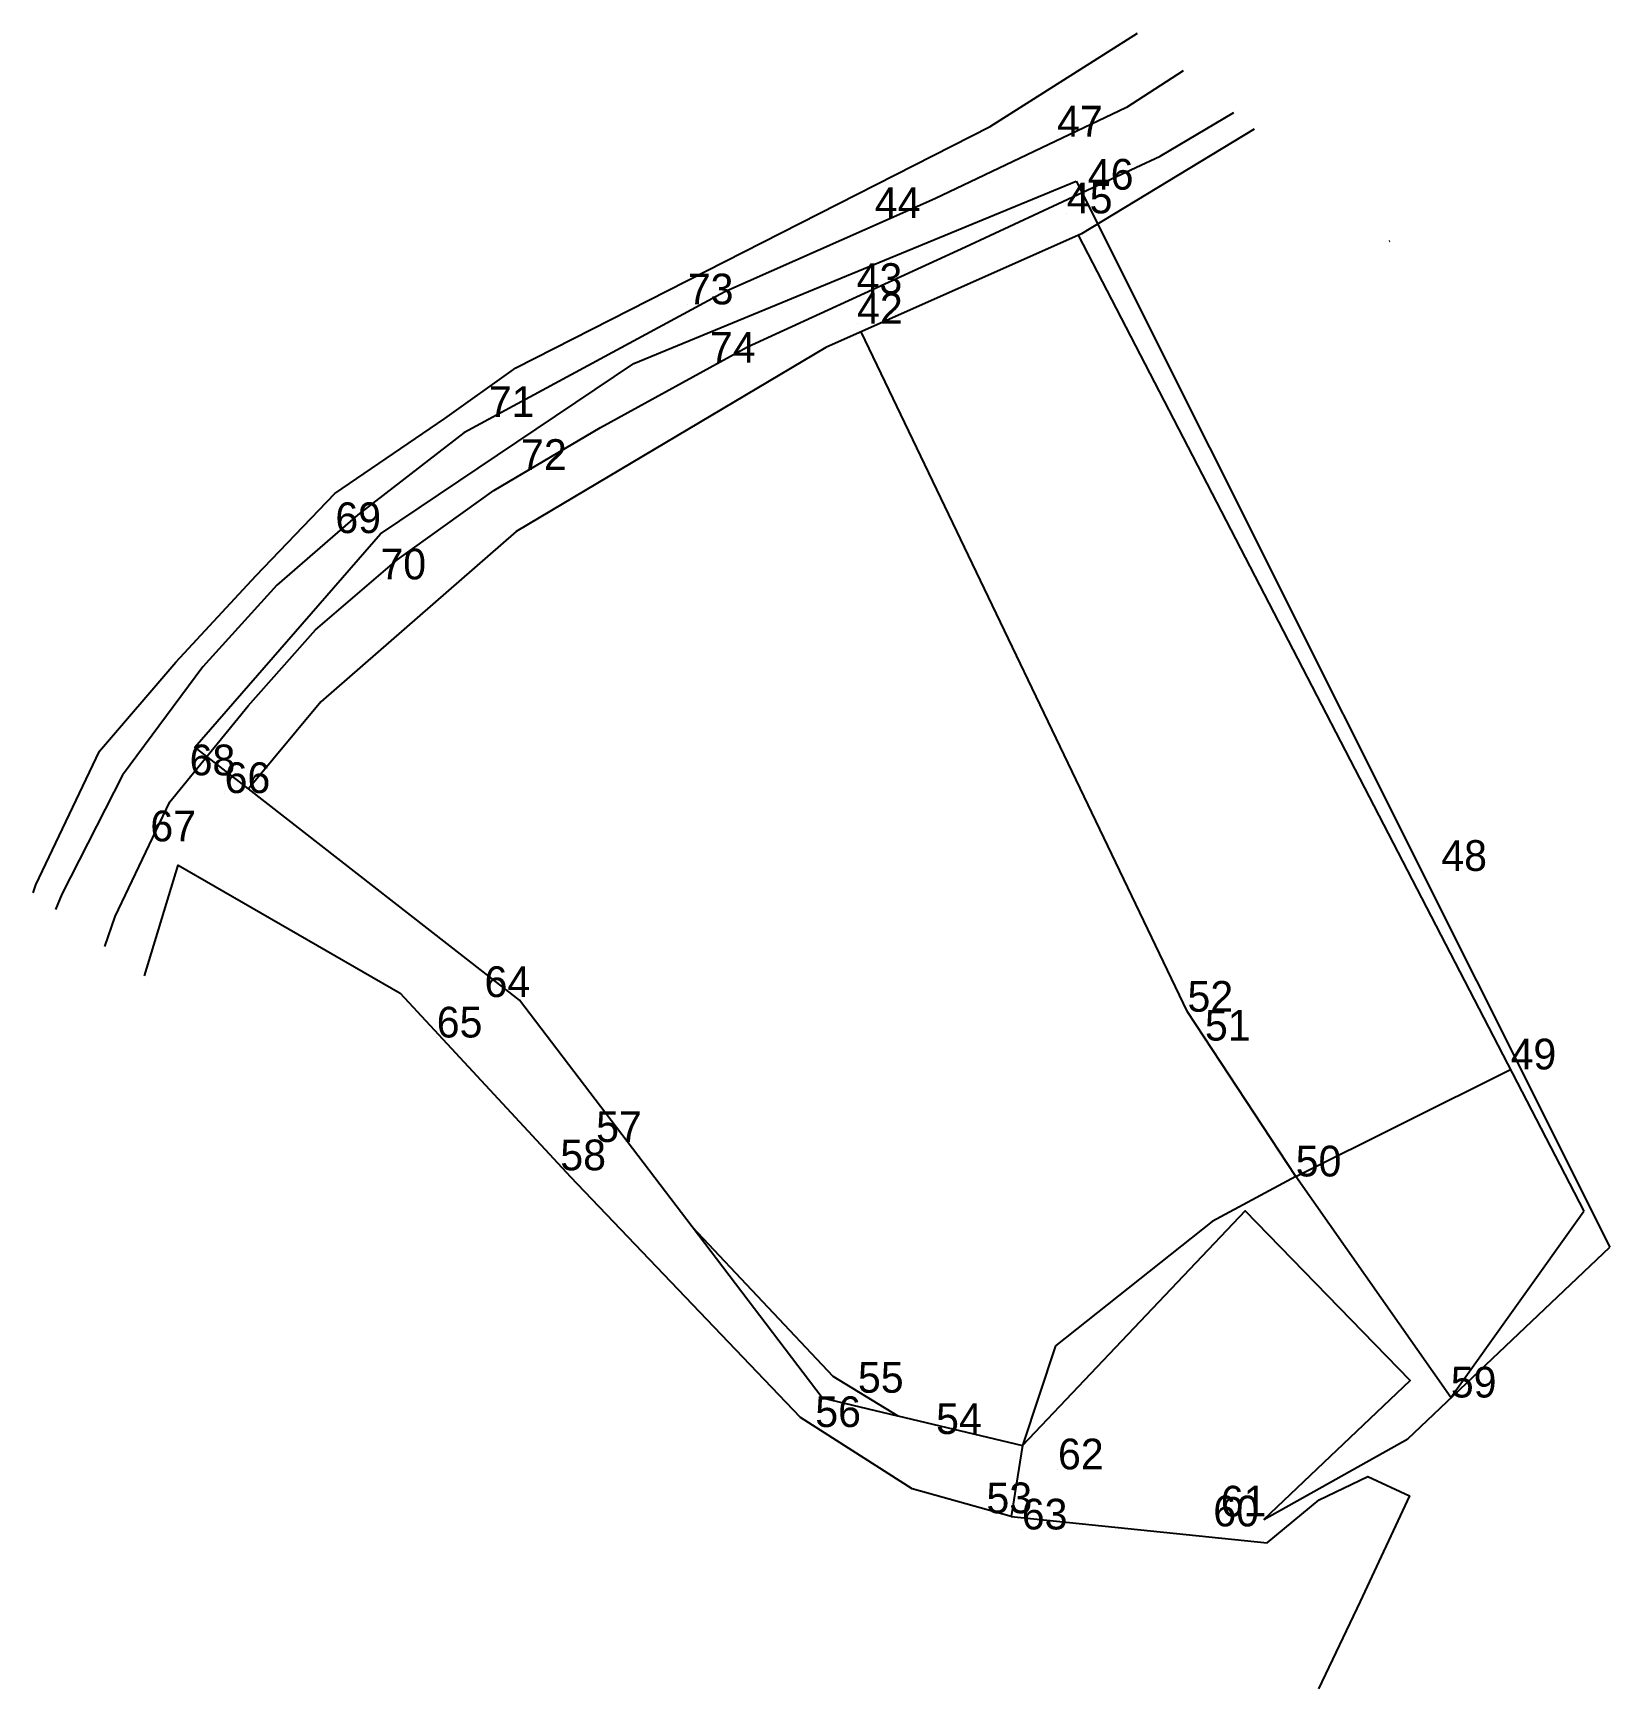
# Model space of a CAD drawing. Extents: x 551136 to 551548, y 1837263 to 1837374.
# Drawn here: x 551136.4 to 551228.8, y 1837276.7 to 1837373.7 of the extents above.
import ezdxf

# ---------------------------------------------------------------- set-up
doc = ezdxf.new("R2010")
doc.units = 0
for name, color, linetype in [('Level 10', 7, 'Continuous'), ('Level 12', 7, 'Continuous'), ('Level 14', 7, 'Continuous'), ('Level 15', 7, 'Continuous'), ('Level 22', 7, 'Continuous'), ('Level 23', 7, 'Continuous'), ('Level 34', 7, 'Continuous'), ('Level 7', 7, 'Continuous')]:
    doc.layers.add(name, color=color, linetype=linetype)

msp = doc.modelspace()

# ---------------------------------------------------------------- linework, layer by layer
at = {"layer": 'Level 10'}
msp.add_lwpolyline([(551193.71, 1837286.77), (551208.72, 1837285.23), (551211.76, 1837287.74), (551214.62, 1837289.12), (551217.05, 1837287.97), (551214.16, 1837281.78), (551211.72, 1837276.67)], dxfattribs=at)
at = {"layer": 'Level 14'}
msp.add_line((551215.86, 1837361.48), (551215.9, 1837361.5), dxfattribs=at)
at = {"layer": 'Level 15'}
for p, q in [((551197.64, 1837361.84), (551227.28, 1837304.66)), ((551204.05, 1837316.34), (551184.92, 1837356.17)), ((551210.39, 1837306.69), (551204.05, 1837316.34)), ((551210.39, 1837306.69), (551222.98, 1837312.96)), ((551210.39, 1837306.69), (551205.49, 1837304.05)), ((551219.48, 1837293.74), (551210.39, 1837306.69)), ((551219.48, 1837293.74), (551227.28, 1837304.66)), ((551205.49, 1837304.05), (551196.31, 1837296.76)), ((551196.31, 1837296.76), (551194.38, 1837290.92)), ((551208.53, 1837286.59), (551216.97, 1837291.31))]:
    msp.add_line(p, q, dxfattribs=at)
at = {"layer": 'Level 22'}
for points in [[(551203.8, 1837371.46), (551200.47, 1837369.32), (551189.25, 1837363.96)], [(551202.45, 1837366.46), (551206.77, 1837369.02)], [(551191.04, 1837361.14), (551202.45, 1837366.46)], [(551189.25, 1837363.96), (551176.94, 1837358.51), (551167.94, 1837353.66), (551161.65, 1837350.26), (551155.43, 1837345.44), (551150.69, 1837341.32), (551146.36, 1837336.55), (551141.64, 1837330.19), (551138.09, 1837323.23), (551137.72, 1837322.32)], [(551140.62, 1837320.16), (551141.22, 1837321.92), (551144.42, 1837328.64), (551149.01, 1837334.26), (551152.96, 1837338.71), (551157.74, 1837342.82), (551163.41, 1837346.87), (551169.66, 1837350.56), (551178.26, 1837355.3), (551191.04, 1837361.14)]]:
    msp.add_lwpolyline(points, dxfattribs=at)
at = {"layer": 'Level 23'}
for p, q in [((551197.83, 1837361.92), (551182.85, 1837355.25)), ((551182.85, 1837355.25), (551164.72, 1837344.48)), ((551164.72, 1837344.48), (551153.27, 1837334.49)), ((551153.27, 1837334.49), (551149.03, 1837329.39)), ((551181.38, 1837292.57), (551167.9, 1837306.67)), ((551175.02, 1837303.74), (551183.26, 1837294.99)), ((551183.26, 1837294.99), (551187.07, 1837292.66)), ((551194.38, 1837290.92), (551193.71, 1837286.77))]:
    msp.add_line(p, q, dxfattribs=at)
for points in [[(551140.3, 1837331.61), (551144.78, 1837336.81), (551149.46, 1837341.87), (551154.09, 1837346.7), (551160.54, 1837351.09), (551164.7, 1837354.06), (551192.49, 1837368.19), (551201.12, 1837373.67)], [(551207.95, 1837368.04), (551197.83, 1837361.92)], [(551136.41, 1837323.3), (551136.57, 1837323.78), (551140.3, 1837331.61)], [(551142.94, 1837318.44), (551144.9, 1837324.93), (551157.91, 1837317.42), (551167.9, 1837306.67)], [(551193.71, 1837286.77), (551187.91, 1837288.39), (551181.38, 1837292.57)]]:
    msp.add_lwpolyline(points, dxfattribs=at)
at = {"layer": 'Level 34'}
for points in [[(551149.03, 1837329.39), (551145.89, 1837331.84), (551156.77, 1837344.34), (551171.61, 1837354.32), (551197.52, 1837364.99)], [(551197.52, 1837364.99), (551228.8, 1837302.54)], [(551164.9, 1837317.02), (551149.03, 1837329.39)], [(551175.03, 1837303.73), (551164.9, 1837317.02)], [(551208.53, 1837286.59), (551217.09, 1837294.73), (551207.42, 1837304.67), (551194.38, 1837290.92)], [(551182.65, 1837293.72), (551175.03, 1837303.73)], [(551216.97, 1837291.31), (551228.8, 1837302.54)], [(551182.65, 1837293.72), (551187.05, 1837292.67)], [(551187.07, 1837292.66), (551194.38, 1837290.92)]]:
    msp.add_lwpolyline(points, dxfattribs=at)
at = {"layer": 'Level 7'}
for p, q in [((551196.408, 1837367.614), (551196.408, 1837367.614)), ((551198.211, 1837364.504), (551198.211, 1837364.504)), ((551185.733, 1837362.844), (551185.733, 1837362.844)), ((551196.982, 1837363.114), (551196.982, 1837363.114)), ((551174.774, 1837357.782), (551174.774, 1837357.782)), ((551184.66, 1837358.388), (551184.66, 1837358.388)), ((551184.687, 1837356.646), (551184.687, 1837356.646)), ((551176.055, 1837354.356), (551176.055, 1837354.356)), ((551163.11, 1837351.179), (551163.11, 1837351.179)), ((551165.001, 1837348.078), (551165.001, 1837348.078)), ((551154.121, 1837344.375), (551154.121, 1837344.375)), ((551156.762, 1837341.672), (551156.762, 1837341.672)), ((551145.584, 1837330.188), (551145.584, 1837330.188)), ((551147.634, 1837329.146), (551147.634, 1837329.146)), ((551143.277, 1837326.323), (551143.277, 1837326.323)), ((551218.917, 1837324.592), (551218.917, 1837324.592)), ((551162.858, 1837317.195), (551162.858, 1837317.195)), ((551204.045, 1837316.337), (551204.045, 1837316.337)), ((551160.056, 1837314.826), (551160.056, 1837314.826)), ((551205.075, 1837314.65), (551205.075, 1837314.65)), ((551222.982, 1837312.96), (551222.982, 1837312.96)), ((551169.396, 1837308.707), (551169.396, 1837308.707)), ((551167.299, 1837307.047), (551167.299, 1837307.047)), ((551210.387, 1837306.688), (551210.387, 1837306.688)), ((551184.742, 1837294.023), (551184.742, 1837294.023)), ((551219.477, 1837293.737), (551219.477, 1837293.737)), ((551182.245, 1837292.01), (551182.245, 1837292.01)), ((551189.322, 1837291.596), (551189.322, 1837291.596)), ((551196.46, 1837289.533), (551196.46, 1837289.533)), ((551192.27, 1837286.965), (551192.27, 1837286.965)), ((551205.999, 1837286.766), (551205.999, 1837286.766)), ((551194.338, 1837286.006), (551194.338, 1837286.006)), ((551205.561, 1837286.192), (551205.561, 1837286.192))]:
    msp.add_line(p, q, dxfattribs=at)

# ---------------------------------------------------------------- texts
at = {"layer": 'Level 12'}
for s, p in [('47', (551196.41, 1837367.61)), ('46', (551198.21, 1837364.5)), ('44', (551185.73, 1837362.84)), ('45', (551196.98, 1837363.11)), ('73', (551174.77, 1837357.78)), ('43', (551184.66, 1837358.39)), ('42', (551184.69, 1837356.65)), ('74', (551176.06, 1837354.36)), ('71', (551163.11, 1837351.18)), ('72', (551165, 1837348.08)), ('69', (551154.12, 1837344.38)), ('70', (551156.76, 1837341.67)), ('68', (551145.58, 1837330.19)), ('66', (551147.63, 1837329.15)), ('67', (551143.28, 1837326.32)), ('48', (551218.92, 1837324.59)), ('64', (551162.86, 1837317.2)), ('52', (551204.05, 1837316.34)), ('65', (551160.06, 1837314.83)), ('51', (551205.07, 1837314.65)), ('49', (551222.98, 1837312.96)), ('57', (551169.4, 1837308.71)), ('58', (551167.3, 1837307.05)), ('50', (551210.39, 1837306.69)), ('55', (551184.74, 1837294.02)), ('59', (551219.48, 1837293.74)), ('56', (551182.24, 1837292.01)), ('54', (551189.32, 1837291.6)), ('62', (551196.46, 1837289.53)), ('53', (551192.27, 1837286.96)), ('63', (551194.34, 1837286.01)), ('60', (551205.56, 1837286.19)), ('61', (551206, 1837286.77))]:
    msp.add_text(s, height=1.8, dxfattribs=at).set_placement(p)

doc.saveas('drawing.dxf')
